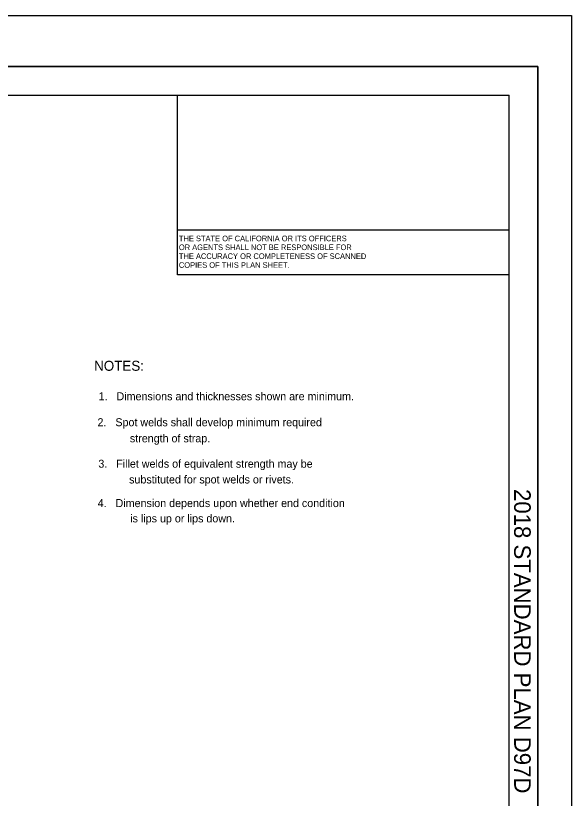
# Model space of a CAD drawing. Extents: x -894 to 866, y -476 to 714.
# Drawn here: x 380 to 866, y 29 to 714 of the extents above; entities that cross this region are included whole.
import ezdxf

# ---------------------------------------------------------------- set-up
doc = ezdxf.new("R2010")
doc.units = 0
doc.layers.add('10 Sheet Format', color=7, linetype='Continuous')
doc.layers.add('57 Undefined', color=7, linetype='Continuous')

msp = doc.modelspace()

# ---------------------------------------------------------------- linework, layer by layer
at = {"layer": '10 Sheet Format'}
for p, q in [((-863.43, 668.96), (836.58, 668.96)), ((836.57, 668.96), (836.57, 668.96)), ((836.58, 668.96), (836.58, -431.04)), ((-813.45, 643.96), (811.55, 643.96)), ((521.55, 487.06), (521.55, 643.96)), ((811.55, -406.04), (811.55, 643.96)), ((811.55, 525.89), (521.55, 525.89)), ((811.55, 487.06), (521.55, 487.06))]:
    msp.add_line(p, q, dxfattribs=at)
for points in [[(-894.04, 713.55), (865.96, 713.55), (865.96, -476.45), (-894.04, -476.45)], [(-863.43, -431.04), (836.58, -431.04), (836.58, 668.96), (-863.43, 668.96)]]:
    msp.add_lwpolyline(points, close=True, dxfattribs=at)

# ---------------------------------------------------------------- texts
for s, p in [('THE STATE OF CALIFORNIA OR ITS OFFICERS', (522.88, 516.32)), ('OR AGENTS SHALL NOT BE RESPONSIBLE FOR', (522.88, 508.57)), ('THE ACCURACY OR COMPLETENESS OF SCANNED', (522.88, 500.82)), ('COPIES OF THIS PLAN SHEET.', (522.88, 493.07))]:
    msp.add_text(s, height=4.9, dxfattribs=at).set_placement(p)
msp.add_text('2018 STANDARD PLAN D97D', height=14.5, rotation=270, dxfattribs=at).set_placement((815.94, 299.71))
at = {"layer": '57 Undefined'}
for s, height, p in [('NOTES:', 8.75, (448.81, 403.05)), ('1.   Dimensions and thicknesses shown are minimum.', 7, (452.76, 377.28)), ('2.   Spot welds shall develop minimum required', 7, (451.76, 354.57)), ('strength of strap.', 7, (480.06, 340.52)), ('3.   Fillet welds of equivalent strength may be', 7, (452.5, 318.32)), ('substituted for spot welds or rivets.', 7, (479.38, 304.54)), ('4.   Dimension depends upon whether end condition', 7, (451.95, 283.89)), ('is lips up or lips down.', 7, (480.35, 270.5))]:
    msp.add_text(s, height=height, dxfattribs=at).set_placement(p)

doc.saveas('drawing.dxf')
